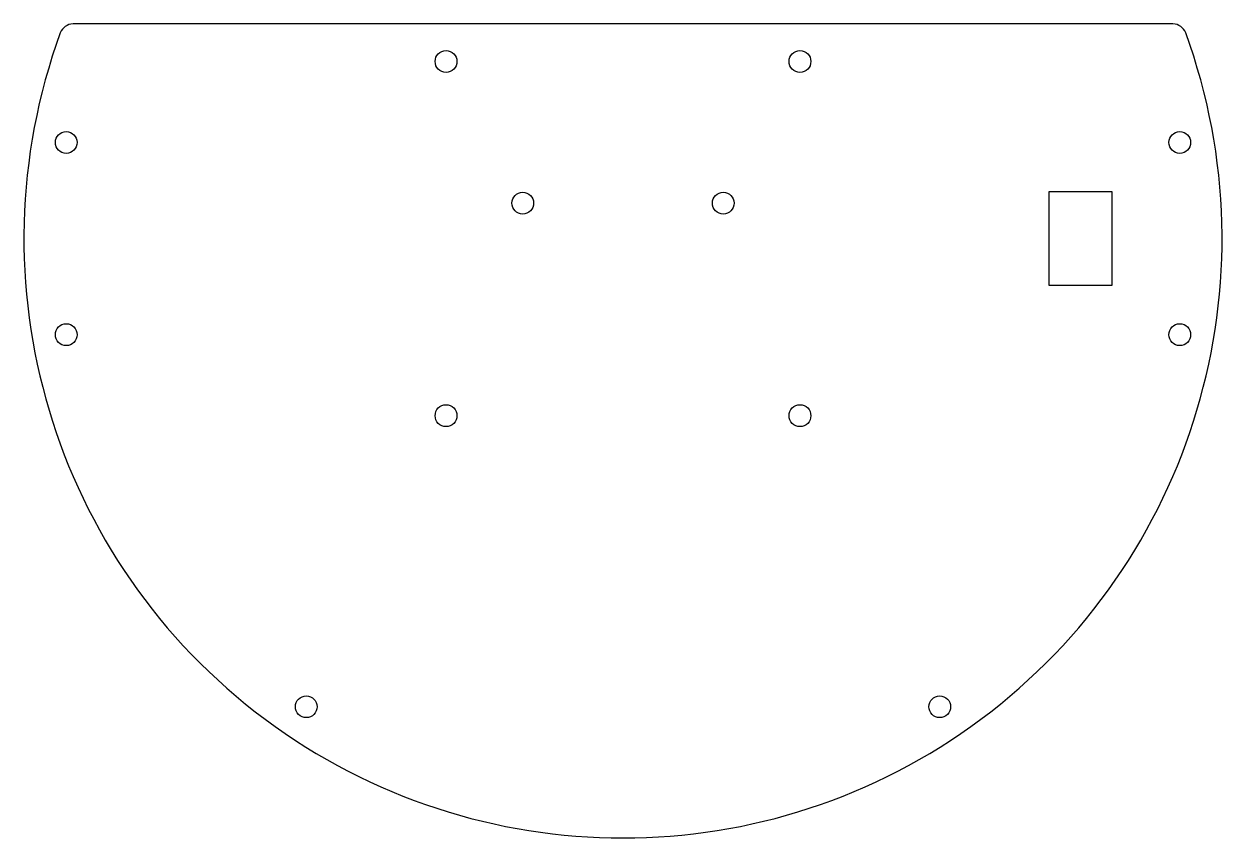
# Model space of a CAD drawing. Header units: millimetres. Extents: x -88 to 88, y -88 to 32.
import ezdxf

# ---------------------------------------------------------------- set-up
doc = ezdxf.new("R2010")
doc.units = ezdxf.units.MM
doc.layers.get('0').update_dxf_attribs({"linetype": 'CONTINUOUS'})

msp = doc.modelspace()

# ---------------------------------------------------------------- linework, layer by layer
msp.add_lwpolyline([(82.66, 30.19, 0.315005), (80.78, 31.5), (-80.78, 31.5, 0.315005), (-82.66, 30.19, 1.429772)], format="xyb", close=True)
msp.add_lwpolyline([(62.59, 6.9), (71.79, 6.9), (71.79, -6.9), (62.59, -6.9)], close=True)
for centre in [(-26, 26), (26, 26), (-81.79, 14.11), (81.79, 14.11), (-14.73, 5.2), (14.73, 5.2), (-81.79, -14.11), (81.79, -14.11), (-26, -26), (26, -26), (-46.53, -68.73), (46.53, -68.73)]:
    msp.add_circle(centre, 1.6)

doc.saveas('drawing.dxf')
